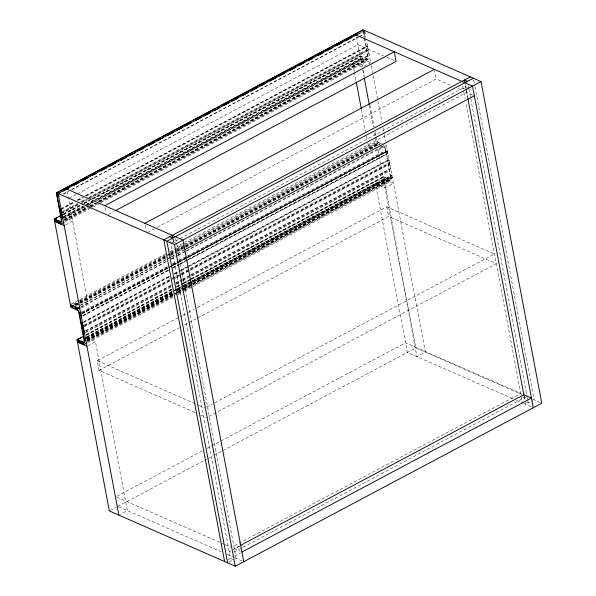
<?xml version="1.0" encoding="UTF-8"?>
<svg xmlns="http://www.w3.org/2000/svg" width="596" height="596" viewBox="0 0 596 596"><rect width="100%" height="100%" fill="white"/><g stroke="black" fill="none" stroke-linecap="round" stroke-linejoin="round"><path stroke-width="0.45" stroke-dasharray="2.98 2.23" d="M192.583 284.001L392.406 177.645L390.931 177.25L177.116 290.908M364.32 38.233L367.859 57A2.458 1.222 62 0 1 366.741 58.475L360.774 56.002L362.696 66.692M380.181 145.491L383.452 146.921A2.458 1.222 62 0 1 385.388 149.738L390.656 177.615A2.458 1.222 62 0 1 389.531 179.091L383.526 176.699L415.837 347.952L521.723 394.425M361.034 32.609L363.813 31.126M63.251 193.894L68.182 191.271M71.468 189.521L358.256 37.041M359.075 36.602L365.214 33.711L359.462 36.773M58.699 196.68L60.345 195.808M63.63 194.058L68.562 191.443M71.848 189.692L358.636 37.205M69.225 198.163L76.608 194.244M77.428 193.804L357.943 44.655L383.384 55.823M60.65 208.846L73.8 201.85M77.085 200.107L82.017 197.485M85.302 195.734L367.538 46.041L84.036 196.777M61.03 209.01L74.18 202.022M77.465 200.271L83.216 197.216M61.135 209.546L75.103 202.119M78.389 200.375L83.321 197.753M86.606 196.002L367.643 46.577M62.781 211.319L77.569 203.452M80.855 201.709L85.787 199.086M89.072 197.336L366.823 49.662L367.97 50.161L367.158 45.877M61.239 212.727L78.493 203.556M81.779 201.806L87.53 198.751M88.357 198.312L366.927 50.198L368.075 50.697L369.267 55.152L96.44 200.211M61.462 213.13L78.717 203.959M82.002 202.208L86.934 199.585M90.219 197.842L367.97 50.161M61.559 213.666L79.641 204.055M80.46 203.623L87.858 199.69M88.677 199.25L368.075 50.697M63.362 214.113L80.624 204.935M83.909 203.191L88.841 200.569M92.127 198.818L360.841 55.949M63.541 214.12L80.803 204.95M84.088 203.199L89.02 200.576M92.306 198.833L361.012 55.957M63.265 214.493L82.986 204.003M83.805 203.571L89.556 200.509M92.842 198.766L360.736 56.329M63.645 214.657L83.365 204.175M84.185 203.735L89.936 200.681M93.229 198.93L361.116 56.493L366.458 58.84L366.764 60.449L100.515 202.007M63.124 216.706L82.851 206.216M86.137 204.473L94.354 200.1M95.174 199.667L361.422 58.103L362.949 58.773L363.046 59.309L96.805 200.874M63.668 216.639L83.388 206.149M86.673 204.406L92.432 201.344M95.718 199.6L361.139 58.475L370.682 62.662L366.629 41.213M62.371 217.957L84.558 206.164M85.377 205.724L92.775 201.791M93.594 201.359L368.879 54.988M62.751 218.129L84.937 206.328M85.764 205.888L93.155 201.962M63.832 217.816L86.837 205.575M87.664 205.143L93.416 202.081M96.701 200.338L362.949 58.773M63.936 218.345L86.942 206.112M87.761 205.68L93.512 202.618M64.055 219.626L86.286 207.728M89.534 206.082L95.323 202.923M98.571 201.277L366.458 58.84M64.226 219.745L86.413 207.944M89.698 206.201L95.449 203.139M98.735 201.388L367.449 58.52M64.442 219.797L86.629 207.997M89.914 206.253L95.665 203.191M98.951 201.441L367.225 59.175A2.458 1.222 62 0 0 368.343 57.7L366.927 50.198M64.197 220.058L88.849 206.954M89.668 206.514L95.427 203.46M98.713 201.709L364.953 60.144L364.856 59.615L366.764 60.449M64.711 220.445L87.716 208.213M91.002 206.462L98.4 202.536M99.219 202.096L367.933 59.22M65.18 220.796L89.832 207.691M90.659 207.252L97.23 203.757M64.845 221.935L91.963 207.52M92.782 207.08L100.18 203.154M101 202.715L367.248 61.15L366.838 59.011M65.716 224.811L72.66 221.116L63.914 217.279M354.203 71.2L352.653 62.982L362.197 67.169L370.682 62.662M108.211 214.478L113.955 211.424M147.465 232.5L154.029 229.013M157.307 227.27L436.183 78.992L451.172 85.571M170.977 243.429L179.187 239.063M180.007 238.631L465.7 86.725L467.227 87.396M71.147 304.102L165.651 253.851M169.763 251.668L376.843 141.565L382.945 144.247M73.278 303.93L79.03 300.868M79.849 300.436L165.316 254.991M170.24 252.369L175.999 249.314M176.818 248.875L184.216 244.941M185.036 244.509L377.32 142.265L378.847 142.936L378.751 142.399L185.639 245.075M73.882 304.496L78.814 301.874M79.633 301.442L166.738 255.125M167.558 254.693L170.024 253.382M170.843 252.942L175.775 250.32M176.602 249.88L184.82 245.515M74.805 304.601L78.955 302.314M79.737 301.978L166.88 255.557M167.662 255.23L170.165 253.814M170.948 253.479L175.917 250.752M176.699 250.417L184.954 245.947M185.736 245.612L378.847 142.936M75.223 304.66L169.726 254.417M170.545 253.978L184.514 246.55M185.341 246.118L377.626 143.874L379.153 144.545M75.327 305.197L165.718 257.137M170.65 254.514L173.935 252.771M177.221 251.02L184.618 247.087M185.438 246.655L377.73 144.411L379.361 145.133M75.789 305.338L79.074 303.587M79.901 303.155L166.18 257.278M170.292 255.088L176.863 251.594M177.683 251.162L185.08 247.228M185.9 246.789L380.658 143.241L380.755 143.778M76.713 305.435L79.998 303.684M80.818 303.252L166.284 257.815M170.389 255.624L185.185 247.765M186.004 247.325L379.935 144.21M80.542 305.033L167.647 258.716M168.474 258.284L170.933 256.973M171.76 256.533L176.692 253.911M177.511 253.471L183.263 250.417M80.266 305.398L167.372 259.089M168.191 258.649L170.657 257.338M171.477 256.898L176.409 254.283M177.228 253.844L183.806 250.35M80.564 307.007L166.85 261.13M170.963 258.947L177.534 255.453M178.353 255.013L185.751 251.08M186.57 250.648L382.967 146.221M80.952 307.178L167.23 261.301M171.343 259.111L177.094 256.056M177.913 255.617L185.311 251.683M186.131 251.251L383.735 146.556A2.458 1.222 62 0 1 385.664 149.373L385.865 150.445L387.445 151.384L187.762 257.554M81.414 307.901L88.357 304.213L66.916 190.705M377.894 150.266L386.379 145.752L384.793 145.052M81.823 312.103L167.282 266.665M172.214 264.043L177.966 260.981M178.785 260.549L186.183 256.615M187.002 256.176L385.865 150.445M81.92 312.639L167.387 267.202M172.319 264.579L178.07 261.517M178.889 261.085L385.97 150.982L387.117 151.481L387.899 153.79L172.602 268.267M82.337 313.123L167.796 267.686M172.728 265.064L387.206 151.026M81.615 313.638L172.006 265.578M172.833 265.145L186.801 257.718M387.303 151.108L187.621 257.278L387.393 151.235M81.667 313.697L172.095 265.712M172.877 265.205L177.846 262.65M178.629 262.143L186.891 257.845M82.248 313.578L169.353 267.261M170.173 266.829L387.117 151.481M81.756 313.913L168.862 267.604M169.681 267.164L172.147 265.853M172.967 265.414L177.899 262.799M178.726 262.359L186.943 257.986M82.933 315.351L168.392 269.913M172.505 267.731L179.076 264.237M179.895 263.797L187.293 259.863M188.113 259.431L387.802 153.254M82.65 315.724L168.117 270.286M173.041 267.664L178.793 264.602M179.619 264.17L187.017 260.236M187.837 259.796L387.519 153.626M83.03 315.887L168.497 270.45M83.768 321.616L169.227 276.179M174.159 273.557L389.017 159.691L189.334 265.861M83.328 322.227L169.607 276.35M174.539 273.728L177.824 271.977M181.117 270.234L188.507 266.3M83.425 322.756L169.711 276.887M174.643 274.264L180.394 271.202M181.214 270.77L188.612 266.837M189.431 266.397L389.113 160.227M84.252 324.969L171.357 278.652M172.177 278.22L174.643 276.909M175.47 276.47L180.394 273.847M181.221 273.415L388.301 163.311L389.441 163.811L388.637 159.519M84.356 325.505L171.462 279.189M172.281 278.757L180.499 274.384M181.318 273.951L189.535 269.578M190.362 269.139L388.398 163.848L389.546 164.347L390.738 168.802L191.055 274.972M84.453 326.042L171.559 279.725M172.386 279.293L389.441 163.811M83.857 326.884L170.143 281.007M175.068 278.384L180.819 275.322M181.646 274.89L189.036 270.957M189.863 270.517L389.546 164.347M85.489 330.735L170.948 285.29M175.88 282.675L181.631 279.613M182.451 279.174L189.848 275.248M190.675 274.808L390.358 168.638M85.869 330.899L171.335 285.462M175.44 283.279L182.011 279.777M182.838 279.345L190.228 275.412M85.571 331.935L171.03 286.497M175.962 283.875L181.713 280.82M182.532 280.381L188.291 277.326M191.577 275.575L389.613 170.277M85.675 332.471L171.134 287.034M176.066 284.411L181.817 281.357M182.637 280.917L190.854 276.551M191.674 276.112L389.717 170.814M86.159 334.728L172.438 288.851M176.55 286.669L182.302 283.614M183.121 283.175L190.519 279.241M191.338 278.801L383.63 176.565M86.331 334.743L171.797 289.306M176.729 286.683L182.48 283.621M183.3 283.182L190.698 279.256M191.517 278.816L383.809 176.58M86.055 335.108L172.333 289.231M176.446 287.048L383.526 176.945M86.435 335.28L171.894 289.835M176.826 287.22L182.577 284.158M183.404 283.718L190.795 279.792M191.621 279.353L383.906 177.116L389.248 179.456L389.553 181.065L193.156 285.491M86.74 336.889L172.199 291.444M177.131 288.822L384.211 178.718L385.835 179.925M86.457 337.254L173.563 290.945M174.382 290.505L176.848 289.194M177.675 288.755L182.6 286.132M183.426 285.7L191.644 281.327M192.463 280.895L383.928 179.091L393.472 183.277L384.986 187.792L375.443 183.605L407.351 352.467L513.29 398.962M86.703 337.165L173.809 290.855M174.628 290.416L182.845 286.043M183.672 285.611L391.952 175.239L192.27 281.409M86.264 337.768L173.369 291.459M174.188 291.019L176.654 289.708M177.474 289.269L182.406 286.654M183.233 286.214L191.45 281.841M86.368 338.305L171.827 292.867M177.578 289.805L183.33 286.75M184.149 286.311L191.547 282.377M192.366 281.945L392.056 175.775M86.621 338.431L172.08 292.994M177.012 290.371L183.59 286.877M184.41 286.438L385.739 179.389M86.785 338.372L172.244 292.934M177.176 290.312L390.834 176.714L391.974 177.213L391.572 175.068M86.889 338.908L173.168 293.031M87.105 339.31L172.572 293.873M177.504 291.25L183.255 288.188M184.075 287.756L191.472 283.823M192.292 283.383L391.974 177.213M87.537 339.742L173.004 294.305M177.109 292.122L191.905 284.255M192.724 283.823L392.406 177.645M86.845 340.241L192.031 284.322M87.016 340.361L174.121 294.044M174.941 293.612L177.407 292.301M178.226 291.861L183.158 289.239M183.985 288.807L192.203 284.434M193.022 284.001L390.238 179.135M87.232 340.413L174.337 294.096M175.157 293.664L177.623 292.353M178.442 291.913L183.374 289.291M184.194 288.859L192.411 284.486M193.238 284.046L390.015 179.791A2.458 1.222 62 0 0 391.132 178.316L390.931 177.25M86.986 340.681L174.092 294.364M174.919 293.925L177.377 292.614M178.204 292.182L183.136 289.559M183.955 289.12L192.173 284.754M192.992 284.314L387.75 180.767L387.646 180.23L389.553 181.065M87.5 341.061L172.959 295.623M177.891 293.001L390.723 179.843M87.15 341.851L174.256 295.541M175.082 295.102L177.541 293.791M178.368 293.351L183.3 290.736M184.119 290.297L192.337 285.924M87.634 342.558L173.92 296.681M178.025 294.498L183.777 291.437M184.604 290.997L191.994 287.071M192.821 286.631L390.037 181.773L389.635 179.627M87.731 345.836L95.449 341.739L127.358 510.601L120.414 514.296M194.877 412.41L99.115 370.384L97.29 360.729L181.773 315.813M182.592 315.381L187.509 312.758M188.336 312.326L194.072 309.272M197.358 307.529L386.826 206.79L494.457 254.023L213.122 403.604M99.115 370.384L179.493 327.644M184.417 325.029L196.717 318.488M197.537 318.048L388.644 216.437L496.282 263.67L208.384 416.746M206.559 407.098L212.303 404.043M116.809 496.326L202.931 450.539M207.035 448.356L405.526 342.819L520.792 393.405L232.894 546.472M110.096 510.519L116.272 507.233M117.814 506.414L203.936 460.619M204.756 460.187L207.222 458.875M208.041 458.443L212.958 455.828M213.778 455.389L221.98 451.03M222.8 450.591L415.837 347.952M239.234 546.07L234.31 548.685L240.248 551.293M240.017 545.936L229.222 551.673L231.509 552.678M233.915 552.142L526.998 396.31M227.843 559.778L232.433 557.342M234.72 556.128L240.464 553.073M229.117 562.065L233.543 559.718L230.488 558.377L170.404 240.382M526.737 402.345L528.265 403.015L532.682 400.661M463.107 88.104L464.634 88.774M386.774 57.313L395.26 61.038M457.832 88.499L461.997 90.324M472.65 95.002L466.713 92.395L177.183 246.342L184.812 249.687M373.126 148.173L368.35 146.08L367.486 141.513M532.63 399.208L540.095 402.486M173.57 242.05L176.625 243.391M522.878 397.018L524.405 397.688M516.65 400.43L522.617 403.052L465.811 102.423M523.377 403.388L533.301 407.746M79.611 300.369L88.357 304.213M86.703 337.895L95.449 341.739M97.29 360.729L198.14 404.989M198.99 405.362L204.92 407.969M200.815 415.01L206.745 417.617M116.838 497.138L221.086 542.882M221.935 543.254L224.476 544.372M225.325 544.744L231.255 547.344M118.611 506.764L221.213 551.792M227.113 554.377L233.081 556.999M234.608 557.67L242.073 560.94M377.73 144.411L375.979 136.998M473.723 80.058L474.759 85.541M474.938 86.457L534.158 399.879M468.352 85.936L468.866 88.677M468.925 88.983L470.654 98.131M470.765 98.727L527.05 396.616M527.229 397.532L527.743 400.274M527.914 401.183L528.265 403.015M467.771 97.707L465.297 84.595L466.273 90.056M524.175 396.191L524.86 399.849M466.437 90.92L467.651 97.364M524.115 396.169L525.195 401.883M525.352 402.717L525.672 404.393M462.667 85.794L463.74 91.456M463.912 92.373L465.118 98.765M434.357 69.345L436.183 78.992M364.655 30.761L365.951 37.645M371.196 65.396L372.925 74.53M373.096 75.446L377.76 100.098M377.931 101.007L381.894 122.016M382.93 127.492L384.137 133.891M384.308 134.793L385.523 141.192M386.208 144.85L425.38 352.139L416.895 356.654L377.722 149.358M364.32 30.865L364.827 33.547M363.18 30.359L364.506 37.377M364.67 38.256L366.823 49.662M385.97 150.982L388.301 163.311M388.398 163.848L390.834 176.714M362.964 31.089L364.149 37.339M383.079 144.962L383.355 146.393M361.116 56.493L361.422 58.103M377.32 142.265L377.626 143.874M383.906 177.116L384.211 178.718M363.381 70.343L364.588 76.735M369.937 105.038L374.079 126.955M374.944 131.522L375.808 136.089M356.445 36.766L362.197 67.169M362.711 69.911L363.918 76.303M369.438 105.529L373.409 126.531M374.616 132.923L377.03 145.707M386.826 206.79L388.644 216.437M354.374 72.116L356.103 81.25M361.452 109.552L365.594 131.47M366.458 136.037L367.315 140.596M175.671 238.363L236.135 558.34M172.996 239.003L173.682 242.661M172.937 238.981L173.63 242.639M145.156 225.042L146.318 231.188M105.082 207.46L106.073 212.72"/><path stroke-width="0.89" d="M85.906 340.689L84.423 340.219L84.625 341.292A2.458 1.222 62 0 1 83.5 342.767L83.12 342.596L83.529 344.741L86.815 342.991M362.785 30.061L364.633 30.694M364.603 30.493L481.017 81.585L541.786 403.231L235.278 566.2L109.329 510.928L77.018 339.668L83.023 342.059A2.458 1.222 62 0 0 84.14 340.584L78.873 312.706A2.458 1.222 62 0 0 76.944 309.898L71.215 307.38L70.738 306.679L54.221 219.052L60.226 221.444A2.458 1.222 62 0 0 61.351 219.969L56.389 192.784L363.076 29.822M56.285 193.164L58.751 191.852M60.397 190.981L86.688 176.997M88.335 176.125L95.733 172.192M97.371 171.32L123.67 157.337M125.309 156.465L132.707 152.531M134.353 151.66L160.644 137.676M162.291 136.804L178.726 128.066M180.372 127.186L191.055 121.509M192.694 120.638L215.707 108.405M217.346 107.526L218.993 106.654M220.632 105.783L228.03 101.849M229.676 100.977L255.967 86.994M257.614 86.122L265.011 82.188M266.65 81.317L292.949 67.333M294.595 66.461L301.986 62.528M303.632 61.649L329.931 47.673M331.57 46.793L338.968 42.867M340.607 41.988L357.868 32.817M359.507 31.938L362.8 30.195M118.872 515.115L58.095 193.469L356.117 35.008L472.524 86.092L533.301 407.746M59.764 192.791L58.14 193.737L56.568 192.799M63.057 191.04L68.808 187.978M72.913 185.796L78.665 182.741M81.957 180.99L87.709 177.936M92.641 175.313L96.746 173.123M100.858 170.94L106.609 167.886M109.895 166.135L115.646 163.081M120.578 160.458L126.33 157.396M129.615 155.653L135.367 152.591M139.479 150.408L143.584 148.225M148.516 145.603L154.267 142.541M157.553 140.798L163.304 137.736M167.416 135.553L173.168 132.491M176.453 130.748L182.205 127.686M185.498 125.942L191.249 122.88M195.354 120.697L201.105 117.636M204.398 115.892L210.15 112.83M214.255 110.647L220.006 107.585M223.291 105.842L229.05 102.78M232.336 101.037L238.087 97.975M242.192 95.792L247.943 92.73M251.236 90.987L256.988 87.925M261.093 85.742L266.025 83.12M270.137 80.937L275.888 77.875M279.174 76.132L284.925 73.07M289.857 70.447L295.609 67.393M298.894 65.642L304.645 62.587M308.758 60.405L312.863 58.214M317.795 55.592L323.546 52.537M326.832 50.787L332.59 47.732M336.695 45.549L342.447 42.487M345.732 40.737L351.484 37.682M354.776 35.931L360.528 32.877M58.699 196.68L57.812 193.834L56.665 193.335L60.315 212.63L61.954 211.759M54.504 218.933L61.075 215.432M55.048 218.859L57.514 217.547M59.153 216.676L60.799 215.804M58.445 223.12L58.341 222.584L60.256 223.418L59.95 221.809L54.608 219.47L54.907 221.071L56.553 220.2M54.907 221.071L56.434 221.742L58.08 220.87M59.004 220.967L56.538 222.278L56.434 221.742M58.341 222.584L60.807 221.272M64.025 222.375L60.732 224.126L60.33 221.98L60.71 222.144A2.458 1.222 62 0 0 61.835 220.669L60.412 213.167L61.559 213.666L62.751 218.129M104.747 205.702L394.284 51.755L396.109 61.41L115.594 210.552M144.821 223.291L434.357 69.345M470.326 76.891L163.818 239.86L224.595 561.507M473.38 78.232L166.873 241.201L227.642 562.847M58.095 193.469L174.501 244.554L481.017 81.585M70.738 306.679L73.196 305.368M72.235 305.375L72.34 305.912L70.812 305.241L71.118 306.851L73.584 305.539M184.812 249.687L474.349 95.747M77.279 308.758L78.925 307.879M76.437 307.216L76.839 309.361L79.305 308.05M76.839 309.361L77.219 309.525A2.458 1.222 62 0 1 79.156 312.341L79.357 313.414L81.004 312.542M81.391 316.767L80.602 314.45L79.462 313.95L81.786 326.28L83.433 325.409M85.444 338.208L85.057 338.036L85.466 340.182L84.319 339.683L81.89 326.817L83.529 325.945M83.105 333.246L84.751 332.374M83.209 333.782L84.848 332.911M77.294 339.549L83.872 336.055M77.011 339.914L81.943 337.291M81.235 343.736L81.138 343.199L83.045 344.034L82.74 342.432L77.398 340.085L77.703 341.694L79.343 340.815M77.703 341.694L79.223 342.365L81.689 341.054M81.794 341.59L79.328 342.901L79.223 342.365M81.138 343.199L82.777 342.327M240.873 545.198L523.847 394.746L531.476 398.091L241.946 552.038M467.488 81.369L464.433 80.028L464.947 82.769M66.581 188.954L182.994 240.039L243.764 561.685M169.711 236.731L172.766 238.072M61.03 209.01L60.65 208.846L61.462 213.13L60.315 212.63M54.631 221.444L64.167 225.631M70.328 304.534L79.871 308.721M71.118 306.851L76.459 309.19L76.154 307.581L74.247 306.746L74.142 306.21M79.357 313.414L80.937 314.353M82.501 322.66L82.121 322.496L82.933 326.779L81.786 326.28M81.89 326.817L83.038 327.316L84.23 331.771M77.42 342.059L86.964 346.246M467.83 98.28L523.944 395.252M364.268 78.128L369.267 104.613M356.274 82.159L361.28 108.643M174.501 244.554L235.278 566.2M172.304 235.353L172.825 238.095"/></g></svg>
